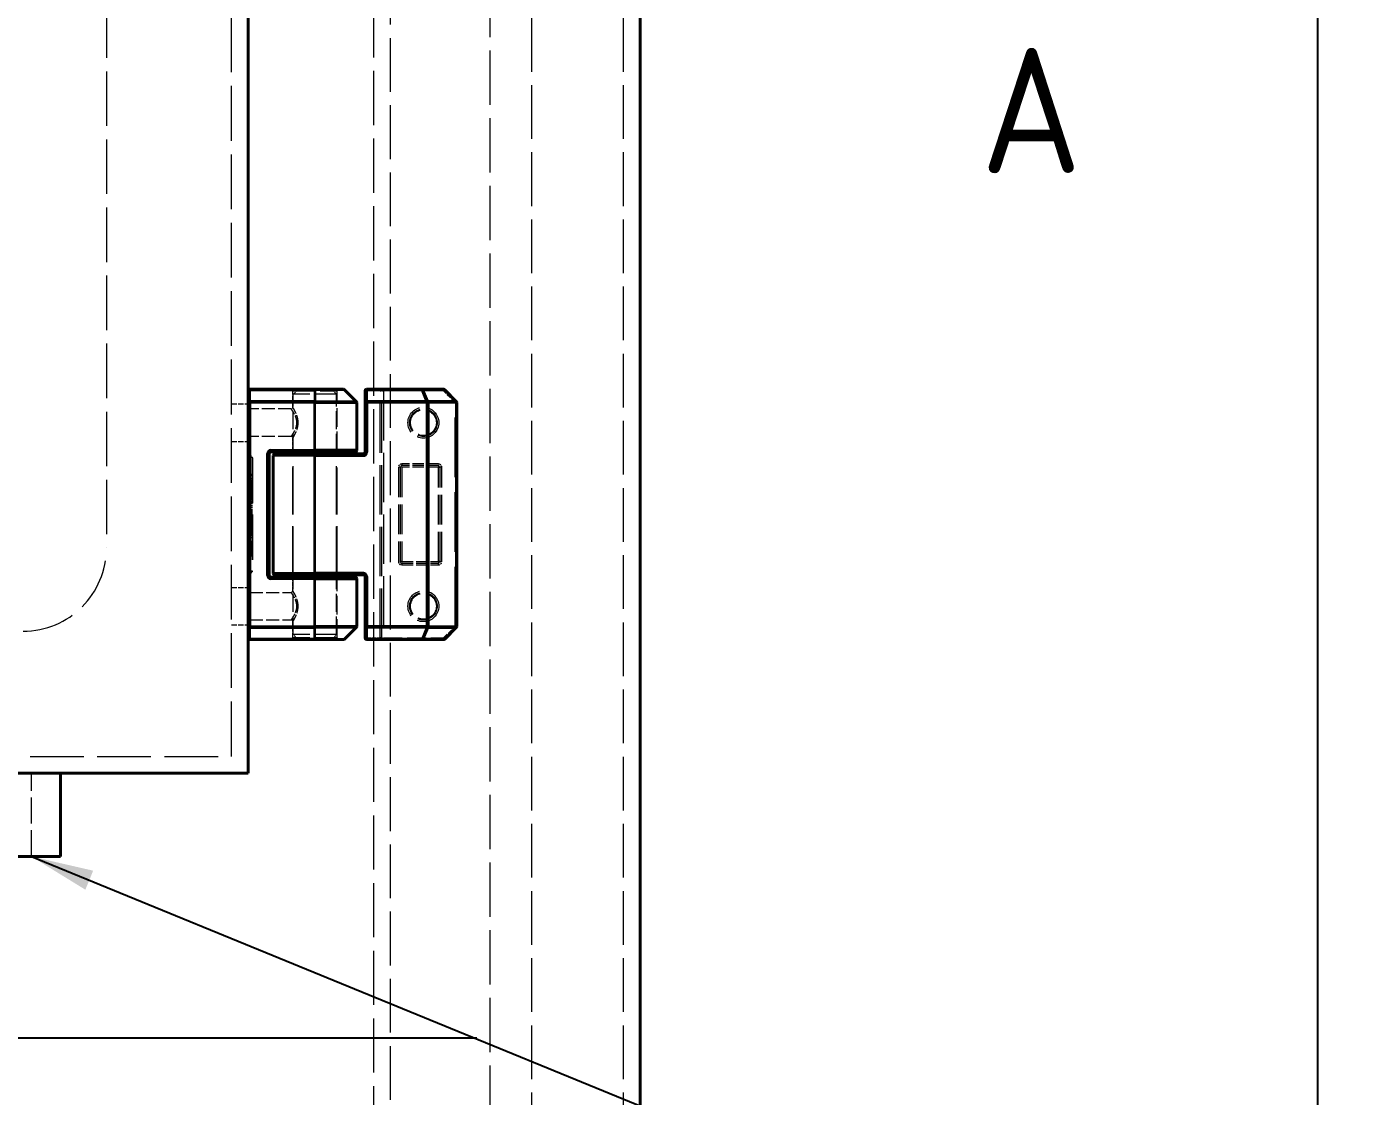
# Model space of a CAD drawing. Header units: millimetres. Extents: x 0 to 2523, y 0 to 1782.
# Drawn here: x 1092 to 1252.7, y 754.2 to 882.4 of the extents above; entities that cross this region are included whole.
import ezdxf

# ---------------------------------------------------------------- set-up
doc = ezdxf.new("R2010")
doc.units = ezdxf.units.MM
doc.header["$LTSCALE"] = 3
doc.linetypes.add('CHAIN', pattern=[0.3543, 0.2362, -0.0295, 0.0591, -0.0295])
doc.linetypes.add('DASHED', pattern=[0.2067, 0.1654, -0.0413])
for name, color, linetype, lineweight in [('가려진 것(ISO)', 2, 'DASHED', 18), ('가려진 좁은 것(ISO)', 2, 'DASHED', 18), ('가시적인 것(ISO)', 3, 'Continuous', 40), ('가시적인 좁은 것(ISO)', 3, 'Continuous', 35), ('기호(ISO)', 5, 'Continuous', 25), ('단면선(ISO)', 7, 'CHAIN', 25), ('상세 경계(JIS)', 7, 'Continuous', 25), ('치수(ISO)', 2, 'Continuous', 25)]:
    doc.layers.add(name, color=color, linetype=linetype, lineweight=lineweight)
doc.styles.add('부품번호텍스트_PSTEK_POSCO', font='isocp.shx')
doc.styles.add('치수 텍스트_PSTEK_POSCO', font='isocp.shx')
doc.dimstyles.new('치수_PSTEK_POSCO', dxfattribs={"dimscale": 3, "dimtxt": 2.5, "dimasz": 1.5, "dimexe": 1, "dimexo": 1.5, "dimgap": 1, "dimtad": 1, "dimrnd": 1e-08, "dimdsep": 46, "dimtxsty": '치수 텍스트_PSTEK_POSCO', "dimcen": 0.09, "dimdle": 10, "dimclrd": 7, "dimclre": 7, "dimclrt": 2, "dimadec": 1, "dimazin": 2, "dimtfac": 1, "dimtmove": 0, "dimatfit": 3, "dimfxl": 0, "dimtolj": 1, "dimlwd": -1, "dimlwe": -1, "dimarcsym": 0})
doc.dimstyles.new('치수_PSTEK_POSCO$7', dxfattribs={"dimscale": 3, "dimtxt": 2.5, "dimasz": 2.5, "dimexe": 1, "dimexo": 1.5, "dimgap": 1, "dimtad": 1, "dimrnd": 1e-08, "dimdsep": 46, "dimtxsty": '치수 텍스트_PSTEK_POSCO', "dimcen": 0.09, "dimdle": 10, "dimclrd": 7, "dimclre": 7, "dimclrt": 2, "dimadec": 1, "dimazin": 2, "dimtfac": 1, "dimtmove": 0, "dimatfit": 3, "dimfxl": 0, "dimtolj": 1, "dimlwd": -1, "dimlwe": -1, "dimarcsym": 0})

# ---------------------------------------------------------------- blocks, each defined once
blk = doc.blocks.new('2dTransSection0')
at = {"layer": '단면선(ISO)', "insert": (402.133, 288.293), "char_height": 5, "attachment_point": 7, "style": '부품번호텍스트_PSTEK_POSCO'}
blk.add_mtext('A', dxfattribs=at)
blk = doc.blocks.new('*D28')
at = {"layer": 'Defpoints', "color": 0}
for p in [(1165.58, 1184.97), (1246.84, 1184.97), (1165.58, 544.97)]:
    blk.add_point(p, dxfattribs=at)
at = {"layer": '치수(ISO)', "color": 7}
for p, q in [((1170.08, 1184.97), (1249.84, 1184.97)), ((1246.84, 549.47), (1246.84, 1180.47)), ((1170.08, 544.97), (1249.84, 544.97))]:
    blk.add_line(p, q, dxfattribs=at)
for points in [[(1246.09, 1180.47), (1247.59, 1180.47), (1246.84, 1184.97)], [(1246.09, 549.47), (1247.59, 549.47), (1246.84, 544.97)]]:
    blk.add_solid(points, dxfattribs=at)
at = {"layer": '치수(ISO)', "color": 2, "insert": (1240.09, 887.62), "char_height": 7.5, "attachment_point": 4, "rotation": 90, "style": '치수 텍스트_PSTEK_POSCO'}
blk.add_mtext('\\A1;640', dxfattribs=at)
blk = doc.blocks.new('2dDetail0')
at = {"layer": '상세 경계(JIS)', "flags": 128}
blk.add_lwpolyline([(263.186, 253.747), (381.995, 253.747)], dxfattribs=at)
blk = doc.blocks.new('*D109')
at = {"layer": 'Defpoints', "color": 0}
for p in [(1118.58, 792.97), (1056.52, 782.97), (1081.08, 782.97)]:
    blk.add_point(p, dxfattribs=at)
at = {"layer": '치수(ISO)', "color": 7}
for p, q in [((1056.52, 797.47), (1056.52, 801.97)), ((1056.52, 792.97), (1056.52, 782.97)), ((1076.58, 782.97), (1053.52, 782.97)), ((1056.52, 778.47), (1056.52, 761.22))]:
    blk.add_line(p, q, dxfattribs=at)
for points in [[(1055.77, 797.47), (1057.27, 797.47), (1056.52, 792.97)], [(1055.77, 778.47), (1057.27, 778.47), (1056.52, 782.97)]]:
    blk.add_solid(points, dxfattribs=at)
at = {"layer": '치수(ISO)', "color": 2, "insert": (1049.77, 764.22), "char_height": 7.5, "attachment_point": 4, "rotation": 90, "style": '치수 텍스트_PSTEK_POSCO'}
blk.add_mtext('\\A1;10', dxfattribs=at)

msp = doc.modelspace()

# ---------------------------------------------------------------- linework, layer by layer
at = {"layer": '가려진 것(ISO)', "ltscale": 12.982798}
for p, q in [((1152.5837, 546.9732), (1152.5837, 1182.9732)), ((1163.5837, 546.9732), (1163.5837, 1182.9732))]:
    msp.add_line(p, q, dxfattribs=at)
at = {"layer": '가려진 것(ISO)', "ltscale": 13.080328}
msp.add_line((1147.5837, 572.9732), (1147.5837, 1156.9732), dxfattribs=at)
at = {"layer": '가려진 것(ISO)', "ltscale": 12.990736}
msp.add_line((1135.5837, 1154.9732), (1135.5837, 574.9732), dxfattribs=at)
at = {"layer": '가려진 것(ISO)', "ltscale": 13.082851}
msp.add_line((1133.5837, 1152.9732), (1133.5837, 576.9732), dxfattribs=at)
at = {"layer": '가려진 것(ISO)', "ltscale": 13.223674}
msp.add_line((1116.5837, 794.9732), (1116.5837, 999.9732), dxfattribs=at)
at = {"layer": '가려진 것(ISO)', "ltscale": 13.155773}
msp.add_line((1101.5837, 974.9732), (1101.5837, 819.9732), dxfattribs=at)
at = {"layer": '가려진 것(ISO)', "ltscale": 0.448852}
for p, q in [((1124.4838, 838.8732), (1123.9837, 838.3732)), ((1128.6837, 838.8732), (1129.1837, 838.3732))]:
    msp.add_line(p, q, dxfattribs=at)
at = {"layer": '가려진 것(ISO)', "ltscale": 4.188526}
msp.add_line((1128.6837, 838.8732), (1124.4838, 838.8732), dxfattribs=at)
at = {"layer": '가려진 것(ISO)', "ltscale": 1.237965}
msp.add_line((1123.9337, 836.8232), (1123.9337, 838.7732), dxfattribs=at)
at = {"layer": '가려진 것(ISO)', "ltscale": 5.185843}
for p, q in [((1129.1837, 838.3732), (1123.9837, 838.3732)), ((1129.1837, 809.5732), (1123.9837, 809.5732))]:
    msp.add_line(p, q, dxfattribs=at)
at = {"layer": '가려진 것(ISO)', "ltscale": 4.380694}
for p, q in [((1123.9837, 831.4732), (1123.9837, 838.3732)), ((1129.1837, 831.4732), (1129.1837, 838.3732))]:
    msp.add_line(p, q, dxfattribs=at)
at = {"layer": '가려진 것(ISO)', "ltscale": 4.507682}
for p, q in [((1129.2337, 831.6732), (1129.2337, 838.7732)), ((1129.2337, 809.1732), (1129.2337, 816.2732))]:
    msp.add_line(p, q, dxfattribs=at)
at = {"layer": '가려진 것(ISO)', "ltscale": 11.933559}
msp.add_line((1134.5837, 809.1732), (1134.5837, 838.7732), dxfattribs=at)
at = {"layer": '가려진 것(ISO)', "ltscale": 1.269698}
for p, q in [((1116.5837, 837.2232), (1118.5837, 837.2232)), ((1116.5837, 832.7232), (1118.5837, 832.7232)), ((1116.5837, 815.2232), (1118.5837, 815.2232)), ((1116.5837, 810.7232), (1118.5837, 810.7232))]:
    msp.add_line(p, q, dxfattribs=at)
at = {"layer": '가려진 것(ISO)', "ltscale": 3.142692}
for p, q in [((1123.7338, 836.6232), (1118.7837, 836.6232)), ((1123.7338, 833.3232), (1118.7837, 833.3232))]:
    msp.add_line(p, q, dxfattribs=at)
at = {"layer": '가려진 것(ISO)', "ltscale": 0.920515}
msp.add_line((1123.9337, 831.6732), (1123.9337, 833.1232), dxfattribs=at)
at = {"layer": '가려진 것(ISO)', "ltscale": 0.06339}
for p, q in [((1118.7837, 830.9732), (1118.8837, 830.9732)), ((1118.7837, 816.9732), (1118.8837, 816.9732))]:
    msp.add_line(p, q, dxfattribs=at)
at = {"layer": '가려진 것(ISO)', "ltscale": 11.369134}
for p, q in [((1123.9337, 816.9232), (1123.9337, 831.0232)), ((1129.2337, 816.9232), (1129.2337, 831.0232))]:
    msp.add_line(p, q, dxfattribs=at)
at = {"layer": '가려진 것(ISO)', "ltscale": 11.691663}
for p, q in [((1123.9837, 816.7232), (1123.9837, 831.2232)), ((1129.1837, 816.7232), (1129.1837, 831.2232))]:
    msp.add_line(p, q, dxfattribs=at)
at = {"layer": '가려진 것(ISO)', "ltscale": 10.965973}
msp.add_line((1119.0837, 830.7732), (1119.0837, 817.1732), dxfattribs=at)
at = {"layer": '가려진 것(ISO)', "ltscale": 7.174257}
for p, q in [((1136.7837, 829.6232), (1136.7837, 818.3232)), ((1141.5837, 818.3232), (1141.5837, 829.6232))]:
    msp.add_line(p, q, dxfattribs=at)
at = {"layer": '가려진 것(ISO)', "ltscale": 2.793455}
for p, q in [((1141.3837, 829.8232), (1136.9837, 829.8232)), ((1136.9837, 818.1232), (1141.3837, 818.1232))]:
    msp.add_line(p, q, dxfattribs=at)
at = {"layer": '가려진 것(ISO)', "ltscale": 0.12688}
for p, q in [((1119.0837, 828.7732), (1118.8837, 828.7732)), ((1119.0837, 828.5857), (1118.8837, 828.5857)), ((1119.0837, 828.2732), (1118.8837, 828.2732)), ((1119.0837, 828.0857), (1118.8837, 828.0857)), ((1119.0837, 828.0232), (1118.8837, 828.0232)), ((1119.0837, 827.9919), (1118.8837, 827.9919)), ((1119.0837, 827.8982), (1118.8837, 827.8982)), ((1119.0837, 827.8669), (1118.8837, 827.8669)), ((1119.0837, 827.8357), (1118.8837, 827.8357)), ((1119.0837, 827.8044), (1118.8837, 827.8044)), ((1119.0837, 827.7419), (1118.8837, 827.7419)), ((1119.0837, 827.6482), (1118.8837, 827.6482)), ((1119.0837, 827.6169), (1118.8837, 827.6169)), ((1119.0837, 827.5232), (1118.8837, 827.5232)), ((1119.0837, 827.4919), (1118.8837, 827.4919)), ((1119.0837, 827.3982), (1118.8837, 827.3982)), ((1119.0837, 827.3669), (1118.8837, 827.3669)), ((1119.0837, 827.3357), (1118.8837, 827.3357)), ((1119.0837, 827.3044), (1118.8837, 827.3044)), ((1119.0837, 827.2732), (1118.8837, 827.2732)), ((1119.0837, 827.2419), (1118.8837, 827.2419)), ((1119.0837, 827.1794), (1118.8837, 827.1794)), ((1119.0837, 827.1482), (1118.8837, 827.1482)), ((1119.0837, 827.1169), (1118.8837, 827.1169)), ((1119.0837, 827.0857), (1118.8837, 827.0857)), ((1119.0837, 827.0232), (1118.8837, 827.0232)), ((1119.0837, 826.9919), (1118.8837, 826.9919)), ((1119.0837, 826.8669), (1118.8837, 826.8669)), ((1119.0837, 826.7419), (1118.8837, 826.7419)), ((1119.0837, 826.6794), (1118.8837, 826.6794)), ((1119.0837, 826.6169), (1118.8837, 826.6169)), ((1119.0837, 826.5857), (1118.8837, 826.5857)), ((1119.0837, 826.5232), (1118.8837, 826.5232)), ((1119.0837, 826.4607), (1118.8837, 826.4607)), ((1119.0837, 826.4294), (1118.8837, 826.4294)), ((1119.0837, 826.3669), (1118.8837, 826.3669)), ((1119.0837, 826.3357), (1118.8837, 826.3357)), ((1119.0837, 826.2732), (1118.8837, 826.2732)), ((1119.0837, 826.2419), (1118.8837, 826.2419)), ((1119.0837, 826.1794), (1118.8837, 826.1794)), ((1119.0837, 825.9919), (1118.8837, 825.9919)), ((1119.0837, 825.8669), (1118.8837, 825.8669)), ((1119.0837, 825.8044), (1118.8837, 825.8044)), ((1119.0837, 825.6794), (1118.8837, 825.6794)), ((1119.0837, 825.4919), (1118.8837, 825.4919)), ((1119.0837, 825.4294), (1118.8837, 825.4294)), ((1119.0837, 825.3982), (1118.8837, 825.3982)), ((1119.0837, 825.3044), (1118.8837, 825.3044)), ((1119.0837, 825.2419), (1118.8837, 825.2419)), ((1119.0837, 824.9919), (1118.8837, 824.9919)), ((1119.0837, 824.8044), (1118.8837, 824.8044)), ((1119.0837, 824.5544), (1118.8837, 824.5544)), ((1119.0837, 824.5232), (1118.8837, 824.5232)), ((1119.0837, 824.4607), (1118.8837, 824.4607)), ((1119.0837, 824.3669), (1118.8837, 824.3669)), ((1119.0837, 824.3357), (1118.8837, 824.3357)), ((1119.0837, 824.2732), (1118.8837, 824.2732)), ((1119.0837, 824.2107), (1118.8837, 824.2107)), ((1119.0837, 824.1794), (1118.8837, 824.1794)), ((1119.0837, 824.0544), (1118.8837, 824.0544)), ((1119.0837, 823.9294), (1118.8837, 823.9294)), ((1119.0837, 823.8982), (1118.8837, 823.8982)), ((1119.0837, 823.8357), (1118.8837, 823.8357)), ((1119.0837, 823.8044), (1118.8837, 823.8044)), ((1119.0837, 823.7732), (1118.8837, 823.7732)), ((1119.0837, 823.7419), (1118.8837, 823.7419)), ((1119.0837, 823.7107), (1118.8837, 823.7107)), ((1119.0837, 823.6794), (1118.8837, 823.6794)), ((1119.0837, 823.6482), (1118.8837, 823.6482)), ((1119.0837, 823.5857), (1118.8837, 823.5857)), ((1119.0837, 823.5544), (1118.8837, 823.5544)), ((1119.0837, 823.5232), (1118.8837, 823.5232)), ((1119.0837, 823.4919), (1118.8837, 823.4919)), ((1119.0837, 823.4607), (1118.8837, 823.4607)), ((1119.0837, 823.4294), (1118.8837, 823.4294)), ((1119.0837, 823.3982), (1118.8837, 823.3982)), ((1119.0837, 823.3357), (1118.8837, 823.3357)), ((1119.0837, 823.3044), (1118.8837, 823.3044)), ((1119.0837, 823.2732), (1118.8837, 823.2732)), ((1119.0837, 823.2419), (1118.8837, 823.2419)), ((1119.0837, 823.1794), (1118.8837, 823.1794)), ((1119.0837, 823.1482), (1118.8837, 823.1482)), ((1119.0837, 823.1169), (1118.8837, 823.1169)), ((1119.0837, 823.0857), (1118.8837, 823.0857)), ((1119.0837, 823.0544), (1118.8837, 823.0544)), ((1119.0837, 823.0232), (1118.8837, 823.0232)), ((1119.0837, 822.9919), (1118.8837, 822.9919)), ((1119.0837, 822.9607), (1118.8837, 822.9607)), ((1119.0837, 822.8982), (1118.8837, 822.8982)), ((1119.0837, 822.8669), (1118.8837, 822.8669)), ((1119.0837, 822.8357), (1118.8837, 822.8357)), ((1119.0837, 822.8044), (1118.8837, 822.8044)), ((1119.0837, 822.7732), (1118.8837, 822.7732)), ((1119.0837, 822.7107), (1118.8837, 822.7107)), ((1119.0837, 822.6794), (1118.8837, 822.6794)), ((1119.0837, 822.5544), (1118.8837, 822.5544)), ((1119.0837, 822.4919), (1118.8837, 822.4919)), ((1119.0837, 822.4294), (1118.8837, 822.4294)), ((1119.0837, 822.3982), (1118.8837, 822.3982)), ((1119.0837, 822.3669), (1118.8837, 822.3669)), ((1119.0837, 822.3357), (1118.8837, 822.3357)), ((1119.0837, 822.3044), (1118.8837, 822.3044)), ((1119.0837, 822.2732), (1118.8837, 822.2732)), ((1119.0837, 822.2419), (1118.8837, 822.2419)), ((1119.0837, 822.2107), (1118.8837, 822.2107)), ((1119.0837, 822.1482), (1118.8837, 822.1482)), ((1119.0837, 822.1169), (1118.8837, 822.1169)), ((1119.0837, 822.0857), (1118.8837, 822.0857)), ((1119.0837, 822.0232), (1118.8837, 822.0232)), ((1119.0837, 821.9607), (1118.8837, 821.9607)), ((1119.0837, 821.9294), (1118.8837, 821.9294)), ((1119.0837, 821.8982), (1118.8837, 821.8982)), ((1119.0837, 821.7732), (1118.8837, 821.7732)), ((1119.0837, 821.7419), (1118.8837, 821.7419)), ((1119.0837, 821.6794), (1118.8837, 821.6794)), ((1119.0837, 821.6169), (1118.8837, 821.6169)), ((1119.0837, 821.5857), (1118.8837, 821.5857)), ((1119.0837, 821.4919), (1118.8837, 821.4919)), ((1119.0837, 821.4294), (1118.8837, 821.4294)), ((1119.0837, 821.3982), (1118.8837, 821.3982)), ((1119.0837, 821.1794), (1118.8837, 821.1794)), ((1119.0837, 820.7419), (1118.8837, 820.7419)), ((1119.0837, 820.7107), (1118.8837, 820.7107)), ((1119.0837, 820.6169), (1118.8837, 820.6169)), ((1119.0837, 820.4919), (1118.8837, 820.4919)), ((1119.0837, 820.4294), (1118.8837, 820.4294)), ((1119.0837, 820.2732), (1118.8837, 820.2732)), ((1119.0837, 820.1794), (1118.8837, 820.1794)), ((1119.0837, 820.1482), (1118.8837, 820.1482)), ((1119.0837, 820.0857), (1118.8837, 820.0857)), ((1119.0837, 819.9919), (1118.8837, 819.9919)), ((1119.0837, 819.9607), (1118.8837, 819.9607)), ((1119.0837, 819.8982), (1118.8837, 819.8982)), ((1119.0837, 819.8357), (1118.8837, 819.8357)), ((1119.0837, 819.8044), (1118.8837, 819.8044)), ((1119.0837, 819.7419), (1118.8837, 819.7419)), ((1119.0837, 819.6794), (1118.8837, 819.6794)), ((1119.0837, 819.5544), (1118.8837, 819.5544)), ((1119.0837, 819.4294), (1118.8837, 819.4294)), ((1119.0837, 819.3982), (1118.8837, 819.3982)), ((1119.0837, 819.2732), (1118.8837, 819.2732)), ((1119.0837, 819.2419), (1118.8837, 819.2419)), ((1119.0837, 819.1794), (1118.8837, 819.1794)), ((1119.0837, 819.1482), (1118.8837, 819.1482)), ((1119.0837, 819.1169), (1118.8837, 819.1169)), ((1119.0837, 818.9919), (1118.8837, 818.9919)), ((1119.0837, 818.9607), (1118.8837, 818.9607))]:
    msp.add_line(p, q, dxfattribs=at)
at = {"layer": '가려진 것(ISO)', "ltscale": 4.380693}
for p, q in [((1123.9837, 809.5732), (1123.9837, 816.4732)), ((1129.1837, 809.5732), (1129.1837, 816.4732))]:
    msp.add_line(p, q, dxfattribs=at)
at = {"layer": '가려진 것(ISO)', "ltscale": 0.920521}
msp.add_line((1123.9337, 814.8232), (1123.9337, 816.2732), dxfattribs=at)
at = {"layer": '가려진 것(ISO)', "ltscale": 3.14268}
msp.add_line((1118.7837, 814.6232), (1123.7338, 814.6232), dxfattribs=at)
at = {"layer": '가려진 것(ISO)', "ltscale": 3.142681}
msp.add_line((1118.7837, 811.3232), (1123.7338, 811.3232), dxfattribs=at)
at = {"layer": '가려진 것(ISO)', "ltscale": 1.237971}
msp.add_line((1123.9337, 809.1732), (1123.9337, 811.1232), dxfattribs=at)
at = {"layer": '가려진 것(ISO)', "ltscale": 0.448853}
for p, q in [((1124.4838, 809.0732), (1123.9837, 809.5732)), ((1128.6837, 809.0732), (1129.1837, 809.5732))]:
    msp.add_line(p, q, dxfattribs=at)
at = {"layer": '가려진 것(ISO)', "ltscale": 4.188524}
msp.add_line((1128.6837, 809.0732), (1124.4838, 809.0732), dxfattribs=at)
at = {"layer": '가려진 것(ISO)', "ltscale": 12.986021}
msp.add_line((810.5837, 794.9732), (1116.5837, 794.9732), dxfattribs=at)
at = {"layer": '가려진 것(ISO)', "ltscale": 6.348889}
msp.add_line((1092.5837, 782.9732), (1092.5837, 792.9732), dxfattribs=at)
at = {"layer": '가려진 것(ISO)', "ltscale": 6.582059}
for centre in [(1139.5837, 834.9732), (1139.5837, 812.9732)]:
    msp.add_circle(centre, 1.65, dxfattribs=at)
at = {"layer": '가려진 것(ISO)', "ltscale": 0.199359}
for centre, start, end in [((1123.7337, 838.7732), 0, 90), ((1129.4337, 838.7732), 90, 180), ((1134.7837, 838.7732), 90, 180), ((1118.7837, 836.8232), 180, 270), ((1118.7837, 833.1232), 90, 180), ((1118.7837, 831.1732), 180, 270), ((1118.8837, 830.7732), 0, 90), ((1123.7337, 831.6732), 270, 0), ((1123.7337, 831.0232), 0, 90), ((1129.4337, 831.6732), 180, 270), ((1129.4337, 831.0232), 90, 180), ((1136.9837, 829.6232), 90, 180), ((1141.3837, 829.6232), 0, 90), ((1136.9837, 818.3232), 180, 270), ((1141.3837, 818.3232), 270, 0), ((1118.7837, 816.7732), 90, 180), ((1118.8837, 817.1732), 270, 0), ((1123.7337, 816.9232), 270, 0), ((1123.7337, 816.2732), 0, 90), ((1129.4337, 816.9232), 180, 270), ((1129.4337, 816.2732), 90, 180), ((1118.7837, 814.8232), 180, 270), ((1118.7837, 811.1232), 90, 180), ((1123.7337, 809.1732), 270, 0), ((1129.4337, 809.1732), 180, 270), ((1134.7837, 809.1732), 180, 270)]:
    msp.add_arc(centre, 0.2, start, end, dxfattribs=at)
at = {"layer": '가려진 것(ISO)', "ltscale": 12.665669}
msp.add_arc((1091.5837, 819.9732), 10, 270, 0, dxfattribs=at)
at = {"layer": '가려진 것(ISO)', "ltscale": 0.199349}
msp.add_open_spline([(1123.7337, 836.6232), (1123.7551, 836.6232), (1123.7768, 836.6267), (1123.8173, 836.6402), (1123.8366, 836.6503), (1123.8706, 836.6758), (1123.8857, 836.6914), (1123.91, 836.7263), (1123.9194, 836.7459), (1123.9309, 836.7847), (1123.9337, 836.804), (1123.9337, 836.8232)], degree=3, knots=[0, 0, 0, 0, 0.006421037, 0.006421037, 0.0127920387, 0.0127920387, 0.0191648297, 0.0191648297, 0.025537558, 0.025537558, 0.0312860612, 0.0312860612, 0.0312860612, 0.0312860612], dxfattribs=at)
at = {"layer": '가려진 것(ISO)'}
for points in [[(1123.7337, 833.3232), (1123.7337, 833.3232), (1123.7337, 833.3232), (1123.7337, 833.3232)], [(1123.9337, 833.1232), (1123.9337, 833.1232), (1123.9337, 833.1232), (1123.9337, 833.1232)], [(1123.7337, 811.3232), (1123.7337, 811.3232), (1123.7337, 811.3232), (1123.7337, 811.3232)], [(1123.9337, 811.1232), (1123.9337, 811.1232), (1123.9337, 811.1232), (1123.9337, 811.1232)]]:
    msp.add_open_spline(points, degree=3, dxfattribs=at)
at = {"layer": '가려진 것(ISO)', "ltscale": 0.19935}
msp.add_open_spline([(1123.9337, 833.1232), (1123.9337, 833.1446), (1123.9302, 833.1663), (1123.9167, 833.2067), (1123.9066, 833.226), (1123.8812, 833.26), (1123.8655, 833.2752), (1123.8306, 833.2994), (1123.811, 833.3089), (1123.7723, 833.3204), (1123.7529, 833.3232), (1123.7337, 833.3232)], degree=3, knots=[0, 0, 0, 0, 0.0064210381, 0.0064210381, 0.0127920403, 0.0127920403, 0.0191648304, 0.0191648304, 0.0255375569, 0.0255375569, 0.0312862255, 0.0312862255, 0.0312862255, 0.0312862255], dxfattribs=at)
at = {"layer": '가려진 것(ISO)', "ltscale": 0.199354}
msp.add_open_spline([(1123.7337, 814.6232), (1123.7551, 814.6232), (1123.7768, 814.6267), (1123.8173, 814.6402), (1123.8366, 814.6503), (1123.8706, 814.6758), (1123.8857, 814.6914), (1123.91, 814.7263), (1123.9194, 814.7459), (1123.9309, 814.7847), (1123.9337, 814.804), (1123.9337, 814.8232)], degree=3, knots=[0, 0, 0, 0, 0.0064210258, 0.0064210258, 0.0127920248, 0.0127920248, 0.019164823, 0.019164823, 0.0255375638, 0.0255375638, 0.0312868579, 0.0312868579, 0.0312868579, 0.0312868579], dxfattribs=at)
at = {"layer": '가려진 것(ISO)', "ltscale": 0.199353}
msp.add_open_spline([(1123.9337, 811.1232), (1123.9337, 811.1446), (1123.9302, 811.1663), (1123.9167, 811.2067), (1123.9066, 811.226), (1123.8812, 811.26), (1123.8655, 811.2752), (1123.8306, 811.2994), (1123.811, 811.3089), (1123.7723, 811.3204), (1123.7529, 811.3232), (1123.7337, 811.3232)], degree=3, knots=[0, 0, 0, 0, 0.0064210313, 0.0064210313, 0.0127920334, 0.0127920334, 0.0191648315, 0.0191648315, 0.0255375666, 0.0255375666, 0.0312865551, 0.0312865551, 0.0312865551, 0.0312865551], dxfattribs=at)
at = {"layer": '가려진 좁은 것(ISO)', "ltscale": 0.199359}
for p, q in [((1134.3837, 838.7732), (1134.3837, 838.9732)), ((1134.7837, 838.9732), (1134.7837, 838.7732)), ((1142.0009, 838.9732), (1142.0009, 838.7732)), ((1142.1423, 838.9146), (1142.0009, 838.7732)), ((1132.7837, 838.7732), (1132.5837, 838.7732)), ((1134.3837, 838.7732), (1134.5837, 838.7732)), ((1134.5837, 838.7732), (1134.7837, 838.7732)), ((1143.5252, 837.5318), (1143.3837, 837.3903)), ((1118.8837, 830.9732), (1118.8837, 830.7732)), ((1118.7837, 830.7732), (1118.5837, 830.7732)), ((1118.8837, 830.7732), (1119.0837, 830.7732)), ((1136.7837, 829.6232), (1136.5837, 829.6232)), ((1136.7837, 829.6232), (1136.9837, 829.6232)), ((1136.9837, 830.0232), (1136.9837, 829.8232)), ((1136.9837, 829.6232), (1136.9837, 829.8232)), ((1141.3837, 829.8232), (1141.3837, 830.0232)), ((1141.3837, 829.8232), (1141.3837, 829.6232)), ((1141.3837, 829.6232), (1141.5837, 829.6232)), ((1141.7837, 829.6232), (1141.5837, 829.6232)), ((1136.5837, 818.3232), (1136.7837, 818.3232)), ((1136.9837, 818.3232), (1136.7837, 818.3232)), ((1136.9837, 818.1232), (1136.9837, 818.3232)), ((1136.9837, 818.1232), (1136.9837, 817.9232)), ((1141.3837, 818.3232), (1141.3837, 818.1232)), ((1141.5837, 818.3232), (1141.3837, 818.3232)), ((1141.3837, 817.9232), (1141.3837, 818.1232)), ((1141.5837, 818.3232), (1141.7837, 818.3232)), ((1118.5837, 817.1732), (1118.7837, 817.1732)), ((1118.8837, 817.1732), (1118.8837, 816.9732)), ((1119.0837, 817.1732), (1118.8837, 817.1732)), ((1143.5252, 810.4146), (1143.3837, 810.556)), ((1132.5837, 809.1732), (1132.7837, 809.1732)), ((1134.3837, 808.9732), (1134.3837, 809.1732)), ((1134.5837, 809.1732), (1134.3837, 809.1732)), ((1134.5837, 809.1732), (1134.7837, 809.1732)), ((1134.7837, 809.1732), (1134.7837, 808.9732)), ((1142.0009, 808.9732), (1142.0009, 809.1732)), ((1142.0009, 809.1732), (1142.1423, 809.0318))]:
    msp.add_line(p, q, dxfattribs=at)
at = {"layer": '가려진 좁은 것(ISO)', "ltscale": 5.285573}
for p, q in [((1123.9337, 838.7732), (1129.2337, 838.7732)), ((1129.2337, 809.1732), (1123.9337, 809.1732))]:
    msp.add_line(p, q, dxfattribs=at)
at = {"layer": '가려진 좁은 것(ISO)', "ltscale": 1.015738}
for p, q in [((1134.3837, 838.7732), (1132.7837, 838.7732)), ((1132.7837, 809.1732), (1134.3837, 809.1732))]:
    msp.add_line(p, q, dxfattribs=at)
at = {"layer": '가려진 좁은 것(ISO)', "ltscale": 11.933559}
for p, q in [((1134.3837, 809.1732), (1134.3837, 838.7732)), ((1134.7837, 838.7732), (1134.7837, 809.1732))]:
    msp.add_line(p, q, dxfattribs=at)
at = {"layer": '가려진 좁은 것(ISO)', "ltscale": 4.582065}
for p, q in [((1142.0009, 838.7732), (1134.7837, 838.7732)), ((1134.7837, 809.1732), (1142.0009, 809.1732))]:
    msp.add_line(p, q, dxfattribs=at)
at = {"layer": '가려진 좁은 것(ISO)', "ltscale": 1.24153}
for p, q in [((1143.3837, 837.3903), (1142.0009, 838.7732)), ((1142.0009, 809.1732), (1143.3837, 810.556))]:
    msp.add_line(p, q, dxfattribs=at)
at = {"layer": '가려진 좁은 것(ISO)', "ltscale": 14.424725}
msp.add_line((1143.3837, 810.556), (1143.3837, 837.3903), dxfattribs=at)
at = {"layer": '가려진 좁은 것(ISO)', "ltscale": 0.06339}
for p, q in [((1118.7837, 830.7732), (1118.8837, 830.7732)), ((1118.7837, 817.1732), (1118.8837, 817.1732))]:
    msp.add_line(p, q, dxfattribs=at)
at = {"layer": '가려진 좁은 것(ISO)', "ltscale": 10.965973}
msp.add_line((1118.8837, 830.7732), (1118.8837, 817.1732), dxfattribs=at)
at = {"layer": '가려진 좁은 것(ISO)', "ltscale": 7.174257}
for p, q in [((1136.5837, 829.6232), (1136.5837, 818.3232)), ((1136.9837, 829.6232), (1136.9837, 818.3232)), ((1141.3837, 818.3232), (1141.3837, 829.6232)), ((1141.7837, 818.3232), (1141.7837, 829.6232))]:
    msp.add_line(p, q, dxfattribs=at)
at = {"layer": '가려진 좁은 것(ISO)', "ltscale": 2.793455}
for p, q in [((1141.3837, 830.0232), (1136.9837, 830.0232)), ((1141.3837, 829.6232), (1136.9837, 829.6232)), ((1136.9837, 818.3232), (1141.3837, 818.3232)), ((1136.9837, 817.9232), (1141.3837, 817.9232))]:
    msp.add_line(p, q, dxfattribs=at)
at = {"layer": '가려진 좁은 것(ISO)', "ltscale": 7.379896}
for centre in [(1139.5837, 834.9732), (1139.5837, 812.9732)]:
    msp.add_circle(centre, 1.85, dxfattribs=at)
at = {"layer": '가려진 좁은 것(ISO)', "ltscale": 6.195138}
for centre in [(1139.5837, 834.9732), (1139.5837, 812.9732)]:
    msp.add_circle(centre, 1.553, dxfattribs=at)
at = {"layer": '가려진 좁은 것(ISO)', "ltscale": 0.109657}
for centre, start, end in [((1124.4158, 834.9732), 0.000011, 0.000011), ((1124.4158, 812.9732), 0.00005, 0.00005)]:
    msp.add_arc(centre, 0.2, start, end, dxfattribs=at)
at = {"layer": '가려진 좁은 것(ISO)', "ltscale": 0.398819}
for centre, start, end in [((1136.9837, 829.6232), 90, 180), ((1141.3837, 829.6232), 0, 90), ((1136.9837, 818.3232), 180, 270), ((1141.3837, 818.3232), 270, 0)]:
    msp.add_arc(centre, 0.4, start, end, dxfattribs=at)
at = {"layer": '가려진 좁은 것(ISO)', "ltscale": 1.713623}
msp.add_open_spline([(1124.4158, 834.9732), (1124.4158, 835.0171), (1124.4141, 835.0616), (1124.4106, 835.1067), (1124.4071, 835.1517), (1124.4018, 835.1974), (1124.3948, 835.2429), (1124.3878, 835.2883), (1124.379, 835.3336), (1124.3688, 835.3779), (1124.3586, 835.4222), (1124.3471, 835.4654), (1124.3348, 835.5066), (1124.3226, 835.5478), (1124.3096, 835.5869), (1124.2956, 835.626), (1124.2816, 835.665), (1124.2665, 835.704), (1124.2495, 835.7449), (1124.2326, 835.7857), (1124.2137, 835.8282), (1124.1934, 835.8713), (1124.173, 835.9143), (1124.1513, 835.9578), (1124.1281, 836.0018), (1124.1049, 836.0458), (1124.0804, 836.0902), (1124.0547, 836.1348), (1124.0289, 836.1794), (1124.002, 836.2241), (1123.9747, 836.2679), (1123.9473, 836.3117), (1123.9195, 836.3548), (1123.8922, 836.3959), (1123.8649, 836.437), (1123.838, 836.4761), (1123.8144, 836.51), (1123.7908, 836.5439), (1123.7705, 836.5724), (1123.7565, 836.5918), (1123.7424, 836.6112), (1123.7347, 836.6219), (1123.7338, 836.6231), (1123.7338, 836.6232), (1123.7337, 836.6232), (1123.7337, 836.6232)], degree=3, knots=[0, 0, 0, 0, 0.035714286, 0.035714286, 0.035714286, 0.071428571, 0.071428571, 0.071428571, 0.107142857, 0.107142857, 0.107142857, 0.142857143, 0.142857143, 0.142857143, 0.178571429, 0.178571429, 0.178571429, 0.214285714, 0.214285714, 0.214285714, 0.25, 0.25, 0.25, 0.285714286, 0.285714286, 0.285714286, 0.321428571, 0.321428571, 0.321428571, 0.357142857, 0.357142857, 0.357142857, 0.392857143, 0.392857143, 0.392857143, 0.428571429, 0.428571429, 0.428571429, 0.464285714, 0.464285714, 0.464285714, 0.5, 0.5, 0.5, 0.502303722, 0.502303722, 0.502303722, 0.502303722], dxfattribs=at)
at = {"layer": '가려진 좁은 것(ISO)', "ltscale": 1.835521}
msp.add_open_spline([(1124.5679, 834.9732), (1124.5679, 835.0225), (1124.5664, 835.0723), (1124.5631, 835.1228), (1124.5599, 835.1733), (1124.555, 835.2245), (1124.5484, 835.2755), (1124.5419, 835.3265), (1124.5337, 835.3772), (1124.5243, 835.4269), (1124.5148, 835.4765), (1124.5041, 835.525), (1124.4927, 835.5712), (1124.4813, 835.6174), (1124.4692, 835.6612), (1124.4562, 835.7051), (1124.4431, 835.7489), (1124.4291, 835.7926), (1124.4134, 835.8383), (1124.3976, 835.8841), (1124.38, 835.9318), (1124.3611, 835.9801), (1124.3422, 836.0283), (1124.322, 836.0771), (1124.3005, 836.1265), (1124.2789, 836.1758), (1124.2561, 836.2256), (1124.2322, 836.2756), (1124.2082, 836.3255), (1124.1832, 836.3756), (1124.1578, 836.4248), (1124.1324, 836.474), (1124.1065, 836.5222), (1124.0811, 836.5683), (1124.0557, 836.6144), (1124.0308, 836.6583), (1124.0088, 836.6963), (1123.9868, 836.7342), (1123.9679, 836.7661), (1123.9549, 836.788), (1123.9419, 836.8099), (1123.9346, 836.8217), (1123.9338, 836.8231), (1123.9338, 836.8231), (1123.9337, 836.8232), (1123.9337, 836.8232)], degree=3, knots=[0, 0, 0, 0, 0.035714286, 0.035714286, 0.035714286, 0.071428571, 0.071428571, 0.071428571, 0.107142857, 0.107142857, 0.107142857, 0.142857143, 0.142857143, 0.142857143, 0.178571429, 0.178571429, 0.178571429, 0.214285714, 0.214285714, 0.214285714, 0.25, 0.25, 0.25, 0.285714286, 0.285714286, 0.285714286, 0.321428571, 0.321428571, 0.321428571, 0.357142857, 0.357142857, 0.357142857, 0.392857143, 0.392857143, 0.392857143, 0.428571429, 0.428571429, 0.428571429, 0.464285714, 0.464285714, 0.464285714, 0.5, 0.5, 0.5, 0.502295932, 0.502295932, 0.502295932, 0.502295932], dxfattribs=at)
at = {"layer": '가려진 좁은 것(ISO)', "ltscale": 1.713606}
msp.add_open_spline([(1123.7337, 833.3232), (1123.7337, 833.3232), (1123.7396, 833.3313), (1123.7511, 833.3471), (1123.7635, 833.3643), (1123.7825, 833.3908), (1123.8054, 833.4234), (1123.8282, 833.4561), (1123.8549, 833.4947), (1123.8824, 833.5358), (1123.9099, 833.5769), (1123.9381, 833.6203), (1123.966, 833.6646), (1123.9939, 833.709), (1124.0213, 833.7542), (1124.0476, 833.7994), (1124.0739, 833.8447), (1124.0991, 833.8899), (1124.1229, 833.9347), (1124.1466, 833.9794), (1124.169, 834.0238), (1124.1898, 834.0676), (1124.2106, 834.1114), (1124.23, 834.1548), (1124.2475, 834.1966), (1124.2649, 834.2383), (1124.2805, 834.2785), (1124.2948, 834.3182), (1124.3091, 834.3579), (1124.3221, 834.3971), (1124.3343, 834.438), (1124.3465, 834.4789), (1124.358, 834.5216), (1124.3682, 834.5657), (1124.3784, 834.6098), (1124.3873, 834.6554), (1124.3944, 834.7012), (1124.4016, 834.7469), (1124.407, 834.7929), (1124.4105, 834.8384), (1124.4141, 834.8839), (1124.4158, 834.9288), (1124.4158, 834.9732)], degree=3, knots=[0.502666002, 0.502666002, 0.502666002, 0.502666002, 0.535714286, 0.535714286, 0.535714286, 0.571428571, 0.571428571, 0.571428571, 0.607142857, 0.607142857, 0.607142857, 0.642857143, 0.642857143, 0.642857143, 0.678571429, 0.678571429, 0.678571429, 0.714285714, 0.714285714, 0.714285714, 0.75, 0.75, 0.75, 0.785714286, 0.785714286, 0.785714286, 0.821428571, 0.821428571, 0.821428571, 0.857142857, 0.857142857, 0.857142857, 0.892857143, 0.892857143, 0.892857143, 0.928571429, 0.928571429, 0.928571429, 0.964285714, 0.964285714, 0.964285714, 1, 1, 1, 1], dxfattribs=at)
at = {"layer": '가려진 좁은 것(ISO)', "ltscale": 1.8355}
msp.add_open_spline([(1123.9337, 833.1232), (1123.9338, 833.1232), (1123.9392, 833.1322), (1123.9499, 833.15), (1123.9614, 833.1694), (1123.9791, 833.1991), (1124.0004, 833.2356), (1124.0217, 833.2722), (1124.0464, 833.3156), (1124.072, 833.3616), (1124.0975, 833.4077), (1124.1238, 833.4563), (1124.1497, 833.5061), (1124.1756, 833.5558), (1124.2011, 833.6065), (1124.2256, 833.6572), (1124.2501, 833.7079), (1124.2735, 833.7586), (1124.2956, 833.8088), (1124.3177, 833.859), (1124.3384, 833.9087), (1124.3578, 833.9579), (1124.3772, 834.007), (1124.3952, 834.0556), (1124.4114, 834.1025), (1124.4277, 834.1493), (1124.4422, 834.1944), (1124.4554, 834.2389), (1124.4687, 834.2834), (1124.4808, 834.3273), (1124.4921, 834.3731), (1124.5035, 834.419), (1124.5142, 834.4669), (1124.5237, 834.5164), (1124.5331, 834.5658), (1124.5414, 834.6169), (1124.5481, 834.6682), (1124.5547, 834.7196), (1124.5597, 834.7712), (1124.563, 834.8221), (1124.5663, 834.8731), (1124.5679, 834.9233), (1124.5679, 834.9732)], degree=3, knots=[0.502658788, 0.502658788, 0.502658788, 0.502658788, 0.535714286, 0.535714286, 0.535714286, 0.571428571, 0.571428571, 0.571428571, 0.607142857, 0.607142857, 0.607142857, 0.642857143, 0.642857143, 0.642857143, 0.678571429, 0.678571429, 0.678571429, 0.714285714, 0.714285714, 0.714285714, 0.75, 0.75, 0.75, 0.785714286, 0.785714286, 0.785714286, 0.821428571, 0.821428571, 0.821428571, 0.857142857, 0.857142857, 0.857142857, 0.892857143, 0.892857143, 0.892857143, 0.928571429, 0.928571429, 0.928571429, 0.964285714, 0.964285714, 0.964285714, 1, 1, 1, 1], dxfattribs=at)
at = {"layer": '가려진 좁은 것(ISO)', "ltscale": 1.83552}
msp.add_open_spline([(1124.5679, 812.9732), (1124.5679, 813.0233), (1124.5663, 813.0738), (1124.563, 813.125), (1124.5597, 813.1762), (1124.5546, 813.2281), (1124.5479, 813.2797), (1124.5412, 813.3313), (1124.5328, 813.3827), (1124.5232, 813.4323), (1124.5137, 813.482), (1124.5029, 813.53), (1124.4914, 813.5761), (1124.48, 813.6221), (1124.4678, 813.6662), (1124.4544, 813.7109), (1124.441, 813.7556), (1124.4264, 813.801), (1124.41, 813.8481), (1124.3936, 813.8952), (1124.3754, 813.9441), (1124.3559, 813.9935), (1124.3363, 814.0429), (1124.3154, 814.0928), (1124.2931, 814.1432), (1124.2708, 814.1936), (1124.2472, 814.2445), (1124.2226, 814.2954), (1124.198, 814.3463), (1124.1723, 814.3972), (1124.1463, 814.4469), (1124.1203, 814.4967), (1124.0939, 814.5454), (1124.0683, 814.5913), (1124.0428, 814.6372), (1124.0182, 814.6803), (1123.9972, 814.7163), (1123.9762, 814.7522), (1123.959, 814.781), (1123.9481, 814.7993), (1123.9386, 814.8152), (1123.9338, 814.8232), (1123.9337, 814.8232)], degree=3, knots=[0, 0, 0, 0, 0.035714286, 0.035714286, 0.035714286, 0.071428571, 0.071428571, 0.071428571, 0.107142857, 0.107142857, 0.107142857, 0.142857143, 0.142857143, 0.142857143, 0.178571429, 0.178571429, 0.178571429, 0.214285714, 0.214285714, 0.214285714, 0.25, 0.25, 0.25, 0.285714286, 0.285714286, 0.285714286, 0.321428571, 0.321428571, 0.321428571, 0.357142857, 0.357142857, 0.357142857, 0.392857143, 0.392857143, 0.392857143, 0.428571429, 0.428571429, 0.428571429, 0.464285714, 0.464285714, 0.464285714, 0.495426526, 0.495426526, 0.495426526, 0.495426526], dxfattribs=at)
at = {"layer": '가려진 좁은 것(ISO)', "ltscale": 1.713622}
msp.add_open_spline([(1124.4158, 812.9732), (1124.4158, 813.0178), (1124.4141, 813.063), (1124.4105, 813.1087), (1124.4069, 813.1544), (1124.4014, 813.2006), (1124.3942, 813.2466), (1124.387, 813.2927), (1124.378, 813.3384), (1124.3677, 813.3828), (1124.3574, 813.4271), (1124.3458, 813.4699), (1124.3335, 813.5109), (1124.3212, 813.552), (1124.3081, 813.5913), (1124.2937, 813.6312), (1124.2793, 813.6711), (1124.2635, 813.7115), (1124.2459, 813.7536), (1124.2282, 813.7956), (1124.2087, 813.8392), (1124.1877, 813.8832), (1124.1667, 813.9272), (1124.1442, 813.9718), (1124.1202, 814.0167), (1124.0963, 814.0617), (1124.0709, 814.1071), (1124.0444, 814.1525), (1124.0179, 814.1979), (1123.9903, 814.2433), (1123.9623, 814.2877), (1123.9343, 814.332), (1123.9059, 814.3754), (1123.8785, 814.4164), (1123.851, 814.4574), (1123.8244, 814.4958), (1123.8019, 814.5279), (1123.7794, 814.56), (1123.761, 814.5857), (1123.7492, 814.6019), (1123.7389, 814.616), (1123.7337, 814.6232), (1123.7337, 814.6232)], degree=3, knots=[0, 0, 0, 0, 0.035714286, 0.035714286, 0.035714286, 0.071428571, 0.071428571, 0.071428571, 0.107142857, 0.107142857, 0.107142857, 0.142857143, 0.142857143, 0.142857143, 0.178571429, 0.178571429, 0.178571429, 0.214285714, 0.214285714, 0.214285714, 0.25, 0.25, 0.25, 0.285714286, 0.285714286, 0.285714286, 0.321428571, 0.321428571, 0.321428571, 0.357142857, 0.357142857, 0.357142857, 0.392857143, 0.392857143, 0.392857143, 0.428571429, 0.428571429, 0.428571429, 0.464285714, 0.464285714, 0.464285714, 0.495418369, 0.495418369, 0.495418369, 0.495418369], dxfattribs=at)
at = {"layer": '가려진 좁은 것(ISO)', "ltscale": 1.713556}
msp.add_open_spline([(1123.7337, 811.3232), (1123.7337, 811.3232), (1123.7338, 811.3233), (1123.734, 811.3236), (1123.7357, 811.3258), (1123.7441, 811.3375), (1123.7589, 811.3579), (1123.7736, 811.3783), (1123.7945, 811.4077), (1123.8184, 811.4421), (1123.8424, 811.4766), (1123.8693, 811.5159), (1123.8966, 811.5571), (1123.9239, 811.5984), (1123.9517, 811.6415), (1123.9789, 811.6853), (1124.0061, 811.7291), (1124.0328, 811.7736), (1124.0584, 811.818), (1124.0839, 811.8625), (1124.1083, 811.9067), (1124.1312, 811.9505), (1124.1542, 811.9943), (1124.1758, 812.0377), (1124.1959, 812.0805), (1124.216, 812.1233), (1124.2347, 812.1656), (1124.2515, 812.2062), (1124.2682, 812.2467), (1124.2831, 812.2854), (1124.297, 812.3243), (1124.3108, 812.3631), (1124.3237, 812.4021), (1124.3358, 812.4431), (1124.3479, 812.4841), (1124.3594, 812.5271), (1124.3694, 812.5711), (1124.3795, 812.6151), (1124.3881, 812.6601), (1124.3951, 812.7053), (1124.402, 812.7504), (1124.4073, 812.7958), (1124.4107, 812.8405), (1124.4141, 812.8853), (1124.4158, 812.9295), (1124.4158, 812.9732)], degree=3, knots=[0.495788687, 0.495788687, 0.495788687, 0.495788687, 0.5, 0.5, 0.5, 0.535714286, 0.535714286, 0.535714286, 0.571428571, 0.571428571, 0.571428571, 0.607142857, 0.607142857, 0.607142857, 0.642857143, 0.642857143, 0.642857143, 0.678571429, 0.678571429, 0.678571429, 0.714285714, 0.714285714, 0.714285714, 0.75, 0.75, 0.75, 0.785714286, 0.785714286, 0.785714286, 0.821428571, 0.821428571, 0.821428571, 0.857142857, 0.857142857, 0.857142857, 0.892857143, 0.892857143, 0.892857143, 0.928571429, 0.928571429, 0.928571429, 0.964285714, 0.964285714, 0.964285714, 1, 1, 1, 1], dxfattribs=at)
at = {"layer": '가려진 좁은 것(ISO)', "ltscale": 1.835437}
msp.add_open_spline([(1123.9337, 811.1232), (1123.9337, 811.1232), (1123.9338, 811.1233), (1123.934, 811.1236), (1123.9355, 811.1261), (1123.9434, 811.1391), (1123.9571, 811.1621), (1123.9707, 811.1851), (1123.9902, 811.218), (1124.0125, 811.2566), (1124.0348, 811.2951), (1124.0598, 811.3393), (1124.0852, 811.3855), (1124.1106, 811.4318), (1124.1364, 811.4801), (1124.1617, 811.5292), (1124.187, 811.5783), (1124.2119, 811.6283), (1124.2356, 811.6781), (1124.2594, 811.7279), (1124.282, 811.7775), (1124.3034, 811.8266), (1124.3247, 811.8757), (1124.3448, 811.9243), (1124.3635, 811.9723), (1124.3822, 812.0204), (1124.3995, 812.0678), (1124.4151, 812.1133), (1124.4307, 812.1587), (1124.4446, 812.2021), (1124.4575, 812.2457), (1124.4703, 812.2892), (1124.4823, 812.333), (1124.4936, 812.3789), (1124.5049, 812.4249), (1124.5155, 812.4732), (1124.5248, 812.5225), (1124.5342, 812.5718), (1124.5422, 812.6223), (1124.5487, 812.6729), (1124.5551, 812.7235), (1124.56, 812.7744), (1124.5632, 812.8245), (1124.5664, 812.8747), (1124.5679, 812.9241), (1124.5679, 812.9732)], degree=3, knots=[0.495799361, 0.495799361, 0.495799361, 0.495799361, 0.5, 0.5, 0.5, 0.535714286, 0.535714286, 0.535714286, 0.571428571, 0.571428571, 0.571428571, 0.607142857, 0.607142857, 0.607142857, 0.642857143, 0.642857143, 0.642857143, 0.678571429, 0.678571429, 0.678571429, 0.714285714, 0.714285714, 0.714285714, 0.75, 0.75, 0.75, 0.785714286, 0.785714286, 0.785714286, 0.821428571, 0.821428571, 0.821428571, 0.857142857, 0.857142857, 0.857142857, 0.892857143, 0.892857143, 0.892857143, 0.928571429, 0.928571429, 0.928571429, 0.964285714, 0.964285714, 0.964285714, 1, 1, 1, 1], dxfattribs=at)
at = {"layer": '가시적인 것(ISO)'}
for p, q in [((1165.5837, 544.9732), (1165.5837, 1184.9732)), ((1118.5837, 792.9732), (1118.5837, 1001.9732)), ((1118.7837, 838.9732), (1126.5837, 838.9732)), ((1130.0009, 838.9732), (1126.5837, 838.9732)), ((1130.1423, 838.9146), (1131.5252, 837.5318)), ((1132.7837, 838.9732), (1139.4281, 838.9732)), ((1139.4281, 838.9732), (1142.0009, 838.9732)), ((1143.5252, 837.5318), (1142.1423, 838.9146)), ((1131.5837, 831.6732), (1131.5837, 837.3903)), ((1132.5837, 837.3903), (1132.5837, 838.7732)), ((1132.5837, 837.3903), (1132.5837, 831.4232)), ((1143.5837, 837.3903), (1143.5837, 810.556)), ((1121.0837, 816.6732), (1121.0837, 831.2732)), ((1121.2837, 831.4732), (1126.5837, 831.4732)), ((1121.5837, 816.9232), (1121.5837, 831.0232)), ((1126.5837, 831.2232), (1121.7837, 831.2232)), ((1123.9837, 831.2232), (1123.9837, 831.4732)), ((1131.3837, 831.4732), (1126.5837, 831.4732)), ((1126.5837, 831.2232), (1132.3837, 831.2232)), ((1129.1837, 831.2232), (1129.1837, 831.4732)), ((1126.5837, 816.4732), (1121.2837, 816.4732)), ((1121.7837, 816.7232), (1126.5837, 816.7232)), ((1123.9837, 816.4732), (1123.9837, 816.7232)), ((1132.3837, 816.7232), (1126.5837, 816.7232)), ((1126.5837, 816.4732), (1131.3837, 816.4732)), ((1129.1837, 816.4732), (1129.1837, 816.7232)), ((1132.5837, 816.5232), (1132.5837, 810.556)), ((1131.5837, 810.556), (1131.5837, 816.2732)), ((1130.1423, 809.0318), (1131.5252, 810.4146)), ((1132.5837, 809.1732), (1132.5837, 810.556)), ((1143.5252, 810.4146), (1142.1423, 809.0318)), ((1126.5837, 808.9732), (1118.7837, 808.9732)), ((1126.5837, 808.9732), (1130.0009, 808.9732)), ((1139.4281, 808.9732), (1132.7837, 808.9732)), ((1142.0009, 808.9732), (1139.4281, 808.9732)), ((808.5837, 792.9732), (1118.5837, 792.9732)), ((1096.0837, 792.9732), (1096.0837, 782.9732)), ((1081.0837, 782.9732), (1096.0837, 782.9732))]:
    msp.add_line(p, q, dxfattribs=at)
for centre, start, end in [((1118.7837, 838.7732), 90, 180), ((1130.0009, 838.7732), 44.99999, 90), ((1132.7837, 838.7732), 90, 180), ((1142.0009, 838.7732), 45, 90), ((1131.3837, 837.3903), 0, 44.99999), ((1143.3837, 837.3903), 0, 45), ((1121.2837, 831.2732), 90, 180), ((1121.7837, 831.0232), 90, 180), ((1131.3837, 831.6732), 270, 0), ((1132.3837, 831.4232), 270, 0), ((1121.2837, 816.6732), 180, 270), ((1121.7837, 816.9232), 180, 270), ((1131.3837, 816.2732), 0, 90), ((1132.3837, 816.5232), 0, 90), ((1131.3837, 810.556), 315.00001, 0), ((1143.3837, 810.556), 315, 0), ((1118.7837, 809.1732), 180, 270), ((1130.0009, 809.1732), 270, 315.00001), ((1132.7837, 809.1732), 180, 270), ((1142.0009, 809.1732), 270, 315)]:
    msp.add_arc(centre, 0.2, start, end, dxfattribs=at)
at = {"layer": '가시적인 좁은 것(ISO)'}
for p, q in [((1118.7837, 838.9732), (1118.7837, 838.9146)), ((1118.7837, 837.5318), (1118.7837, 838.9146)), ((1118.7837, 838.9146), (1126.5837, 838.9146)), ((1126.5837, 838.9146), (1126.5837, 838.9732)), ((1126.5837, 838.9146), (1126.5837, 837.5318)), ((1130.1423, 838.9146), (1126.5837, 838.9146)), ((1132.7837, 838.9732), (1132.7837, 838.9146)), ((1132.7837, 837.5318), (1132.7837, 838.9146)), ((1132.7837, 838.9146), (1139.4281, 838.9146)), ((1139.4281, 838.9146), (1139.4281, 838.9732)), ((1140.0009, 837.5318), (1139.4281, 838.9146)), ((1140.1009, 837.5318), (1139.5281, 838.9146)), ((1139.5281, 838.9146), (1142.1009, 838.9146)), ((1143.4837, 837.5318), (1142.1009, 838.9146)), ((1118.7837, 837.3903), (1118.5837, 837.3903)), ((1126.5837, 837.5318), (1118.7837, 837.5318)), ((1118.7837, 837.5318), (1118.7837, 837.3903)), ((1126.5837, 837.3903), (1118.7837, 837.3903)), ((1118.7837, 837.3903), (1118.7837, 810.556)), ((1126.5837, 837.5318), (1126.5837, 837.3903)), ((1126.5837, 837.5318), (1131.5252, 837.5318)), ((1126.5837, 831.6732), (1126.5837, 837.3903)), ((1126.5837, 837.3903), (1131.5837, 837.3903)), ((1132.7837, 837.3903), (1132.5837, 837.3903)), ((1132.7837, 837.5318), (1132.7837, 837.3903)), ((1140.0009, 837.5318), (1132.7837, 837.5318)), ((1140.0009, 837.3903), (1132.7837, 837.3903)), ((1132.7837, 837.3903), (1132.7837, 831.4232)), ((1140.0009, 837.5318), (1140.0009, 837.3903)), ((1140.0009, 837.3903), (1140.0009, 810.556)), ((1140.0009, 837.3903), (1140.1423, 837.3903)), ((1143.4837, 837.5318), (1140.1009, 837.5318)), ((1143.5252, 837.3903), (1140.1423, 837.3903)), ((1140.1423, 837.3903), (1140.1423, 810.556)), ((1143.5252, 837.3903), (1143.5837, 837.3903)), ((1143.5252, 837.3903), (1143.5252, 810.556)), ((1121.0837, 831.2732), (1120.8837, 831.2732)), ((1120.8837, 816.6732), (1120.8837, 831.2732)), ((1121.2837, 831.6732), (1121.2837, 831.4732)), ((1121.2837, 831.6732), (1126.5837, 831.6732)), ((1126.5837, 831.0232), (1121.5837, 831.0232)), ((1131.5837, 831.6732), (1126.5837, 831.6732)), ((1126.5837, 831.4732), (1126.5837, 831.6732)), ((1126.5837, 831.0232), (1126.5837, 831.2232)), ((1126.5837, 831.0232), (1132.3837, 831.0232)), ((1126.5837, 816.9232), (1126.5837, 831.0232)), ((1132.3837, 831.0232), (1132.3837, 831.2232)), ((1132.5837, 831.4232), (1132.7837, 831.4232)), ((1120.8837, 816.6732), (1121.0837, 816.6732)), ((1121.2837, 816.4732), (1121.2837, 816.2732)), ((1121.5837, 816.9232), (1126.5837, 816.9232)), ((1132.3837, 816.9232), (1126.5837, 816.9232)), ((1126.5837, 816.9232), (1126.5837, 816.7232)), ((1126.5837, 816.4732), (1126.5837, 816.2732)), ((1132.3837, 816.7232), (1132.3837, 816.9232)), ((1132.7837, 816.5232), (1132.5837, 816.5232)), ((1132.7837, 816.5232), (1132.7837, 810.556)), ((1126.5837, 816.2732), (1121.2837, 816.2732)), ((1126.5837, 810.556), (1126.5837, 816.2732)), ((1126.5837, 816.2732), (1131.5837, 816.2732)), ((1118.5837, 810.556), (1118.7837, 810.556)), ((1118.7837, 810.556), (1126.5837, 810.556)), ((1118.7837, 810.556), (1118.7837, 810.4146)), ((1118.7837, 809.0318), (1118.7837, 810.4146)), ((1118.7837, 810.4146), (1126.5837, 810.4146)), ((1126.5837, 810.4146), (1126.5837, 810.556)), ((1131.5837, 810.556), (1126.5837, 810.556)), ((1126.5837, 809.0318), (1126.5837, 810.4146)), ((1131.5252, 810.4146), (1126.5837, 810.4146)), ((1132.5837, 810.556), (1132.7837, 810.556)), ((1140.0009, 810.556), (1132.7837, 810.556)), ((1132.7837, 810.556), (1132.7837, 810.4146)), ((1132.7837, 809.0318), (1132.7837, 810.4146)), ((1140.0009, 810.4146), (1132.7837, 810.4146)), ((1140.0009, 810.4146), (1139.4281, 809.0318)), ((1140.1009, 810.4146), (1139.5281, 809.0318)), ((1140.1423, 810.556), (1140.0009, 810.556)), ((1140.0009, 810.556), (1140.0009, 810.4146)), ((1140.1009, 810.4146), (1143.4837, 810.4146)), ((1140.1423, 810.556), (1143.5252, 810.556)), ((1143.4837, 810.4146), (1142.1009, 809.0318)), ((1143.5837, 810.556), (1143.5252, 810.556)), ((1118.7837, 809.0318), (1118.7837, 808.9732)), ((1126.5837, 809.0318), (1118.7837, 809.0318)), ((1126.5837, 809.0318), (1126.5837, 808.9732)), ((1126.5837, 809.0318), (1130.1423, 809.0318)), ((1139.4281, 809.0318), (1132.7837, 809.0318)), ((1132.7837, 809.0318), (1132.7837, 808.9732)), ((1139.4281, 808.9732), (1139.4281, 809.0318)), ((1142.1009, 809.0318), (1139.5281, 809.0318))]:
    msp.add_line(p, q, dxfattribs=at)
for centre, start, end in [((1121.2837, 831.2732), 90, 180), ((1132.3837, 831.4232), 270, 0), ((1121.2837, 816.6732), 180, 270), ((1132.3837, 816.5232), 0, 90)]:
    msp.add_arc(centre, 0.4, start, end, dxfattribs=at)
for centre, major_axis, ratio, start_param, end_param in [((1118.7837, 838.7732), (-0.2, 0), 0.70710678, 4.71238898, 6.28318531), ((1132.7837, 838.7732), (-0.2, 0), 0.70710678, 4.71238898, 6.28318531), ((1139.4281, 838.7732), (0, 0.2), 0.70710678, 5.49778714, 6.28318531), ((1139.4281, 838.7732), (0.1848, 0.0765), 0.67859834, 0.74875372, 1.29678212), ((1142.0009, 838.7732), (0, 0.2), 0.70710678, 5.49778714, 6.28318531), ((1142.0009, 838.7732), (0.1414, 0.1414), 0.28108464, 0, 0.54802841), ((1118.7837, 837.3903), (-0.2, 0), 0.70710678, 4.71238898, 6.28318531), ((1132.7837, 837.3903), (-0.2, 0), 0.70710678, 4.71238898, 6.28318531), ((1140.0009, 837.3903), (0.1848, 0.0765), 0.67859834, 0.74875372, 1.29678212), ((1140.0009, 837.3903), (0, -0.2), 0.70710678, 1.57079633, 2.35619449), ((1143.3837, 837.3903), (0.1414, 0.1414), 0.28108464, 0, 0.54802841), ((1143.3837, 837.3903), (0, 0.2), 0.70710678, 4.71238898, 5.49778714), ((1118.7837, 810.556), (-0.2, 0), 0.70710678, 0, 1.57079633), ((1132.7837, 810.556), (-0.2, 0), 0.70710678, 0, 1.57079633), ((1140.0009, 810.556), (-0.1848, 0.0765), 0.67859834, 1.84481053, 2.39283894), ((1140.0009, 810.556), (0, -0.2), 0.70710678, 0.78539816, 1.57079633), ((1143.3837, 810.556), (0, 0.2), 0.70710678, 3.92699082, 4.71238898), ((1143.3837, 810.556), (0.1414, -0.1414), 0.28108464, 5.7351569, 6.28318531), ((1118.7837, 809.1732), (-0.2, 0), 0.70710678, 0, 1.57079633), ((1132.7837, 809.1732), (-0.2, 0), 0.70710678, 0, 1.57079633), ((1139.4281, 809.1732), (-0.1848, 0.0765), 0.67859834, 1.84481053, 2.39283894), ((1139.4281, 809.1732), (0, -0.2), 0.70710678, 0, 0.78539816), ((1142.0009, 809.1732), (0, -0.2), 0.70710678, 0, 0.78539816), ((1142.0009, 809.1732), (0.1414, -0.1414), 0.28108464, 5.7351569, 6.28318531)]:
    msp.add_ellipse(centre, major_axis=major_axis, ratio=ratio, start_param=start_param, end_param=end_param, dxfattribs=at)

# ---------------------------------------------------------------- block references
at = {"layer": '단면선(ISO)', "xscale": 3, "yscale": 3, "zscale": 3}
msp.add_blockref('2dTransSection0', (0, 0), dxfattribs=at)
at = {"layer": '상세 경계(JIS)', "xscale": 3, "yscale": 3, "zscale": 3}
msp.add_blockref('2dDetail0', (0, 0), dxfattribs=at)

# ---------------------------------------------------------------- dimensions: what is measured, and where the dimension line sits
at = {"layer": '치수(ISO)', "color": 7}
for base, p1, p2, override, picture, middle in [((1246.8426, 1184.9732), (1165.5837, 544.9732), (1165.5837, 1184.9732), {"dimdec": 2, "dimtp": 0, "dimtm": 0, "dimtdec": 2, "dimtofl": 0, "dimatfit": 1}, '*D28', (1246.8426, 894.9732)), ((1056.5173, 782.9732), (1118.5837, 792.9732), (1081.0837, 782.9732), {"dimdec": 2, "dimse1": 1, "dimtp": 0, "dimtm": 0, "dimtdec": 2, "dimtofl": 1, "dimatfit": 1}, '*D109', (1056.5173, 767.5952))]:
    dim = msp.add_linear_dim(base=base, p1=p1, p2=p2, angle=90, dimstyle='치수_PSTEK_POSCO', override=override, dxfattribs=at)
    dim.commit()
    dim.dimension.update_dxf_attribs({"geometry": picture, "text_midpoint": middle, "dimtype": 160})

# ---------------------------------------------------------------- leaders
at = {"layer": '기호(ISO)', "color": 7, "annotation_type": 0, "has_hookline": 1, "hookline_direction": 0, "text_width": 115.8273}
msp.add_leader([(1092.5837, 782.9732), (1255.3083, 716.3531), (1262.8083, 716.3531)], dimstyle='치수_PSTEK_POSCO$7', override={"dimtad": 0}, dxfattribs=at)

doc.saveas('drawing.dxf')
